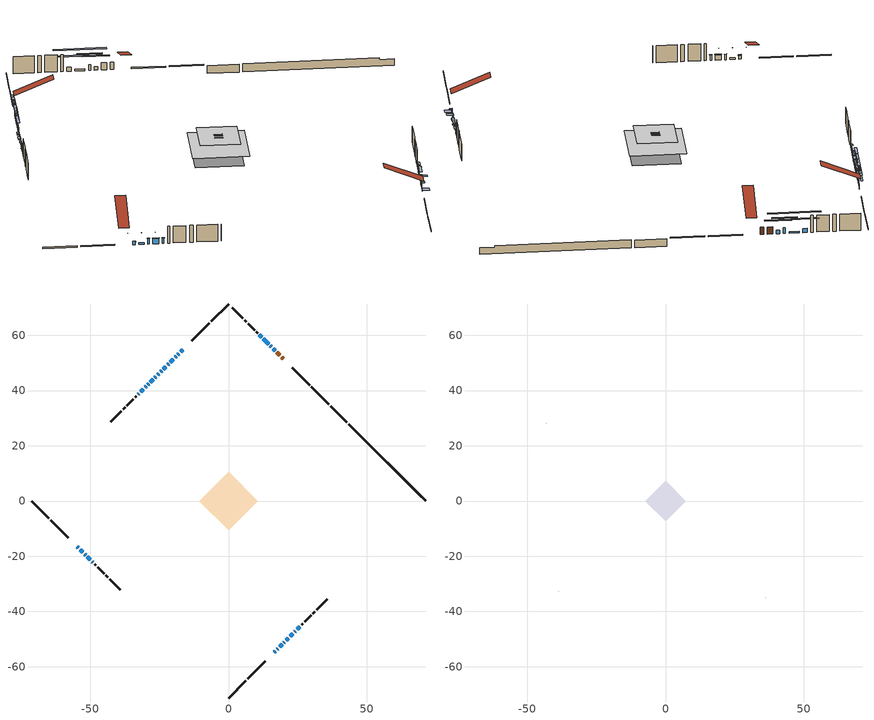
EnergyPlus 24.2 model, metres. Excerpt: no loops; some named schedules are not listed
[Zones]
conditioned space
 floor outside (Floor1 construction): -0.32,0 0,0.32 0.32,0 0,-0.32 z0.56
 floor outside (Floor2 construction): -0.57,0 0,0.57 0.57,0 0,-0.57 z0.56
 floor adiabatic (AdiabaticFloorConstruction): -10.51,0 0,10.51 10.51,0 0,-10.51 z3
 floor foundation (Slab1 construction): -6.95,2.15 -2.15,6.95 6.95,-2.15 2.15,-6.95 z-1.79
 floor foundation (Slab1 construction 1): -3.05,0 0,3.05 3.05,0 0,-3.05 z-1.79
 wall outside (RimJoist1 construction): 0,-71.37 6.28,-65.08 / -71.37,0 -65.08,-6.28 / 0,71.37 -6.28,65.08 / 36.33,35.04 30.04,41.33 z0.56:0.86
 wall outside (RimJoist2 construction): 6.94,-64.43 13.27,-58.1 / -64.43,-6.94 -58.1,-13.27 / -6.94,64.43 -13.27,58.1 / 29.38,41.98 23.06,48.31 z0.56:0.86
 wall outside (AdiabaticWallConstruction 1): 19.78,51.59 19.2,52.16 / 18.55,52.82 17.54,53.83 z0.56:2.59
 wall outside (AdiabaticWallConstruction): 16.55,-54.82 16.94,-54.43 z0.56:0.74; 17.6,-53.77 17.92,-53.45 / -21.69,49.68 -22.01,49.36 / -22.67,48.7 -23.6,47.77 / -24.26,47.11 -24.58,46.79 / 23.93,-47.43 24.26,-47.11 / 24.91,-46.45 25.89,-45.48 z0.56:2.34; -16.55,54.82 -17.37,54 / 16.88,54.49 16.2,55.17 / -54.82,-16.55 -54.35,-17.02 / -25.24,46.13 -25.71,45.66 z0.56:1.53; -18.03,53.34 -18.35,53.01 / -19.01,52.36 -19.33,52.03 / -19.99,51.38 -21.03,50.34 / -29.88,41.49 -30.2,41.17 / -30.86,40.51 -31.79,39.58 / -32.45,38.92 -32.77,38.6 / -52.11,-19.26 -51.78,-19.59 / -51.13,-20.24 -50.08,-21.29 / -49.43,-21.94 -49.1,-22.27 z0.56:2.03; 18.58,-52.79 19.41,-51.96 / 20.86,-50.51 21.69,-49.68 / -26.36,45.01 -26.65,44.72 / -27.31,44.06 -28.28,43.09 / -28.93,42.44 -29.22,42.15 / 22.34,-49.02 23.28,-48.09 / 12,59.37 11.17,60.2 z0.56:1.73; 20.06,-51.31 20.21,-51.16 / 15.54,55.83 15.18,56.19 z0.56:2.19; 14.52,56.85 12.65,58.71 / -53.7,-17.67 -52.76,-18.61 z0.56:1.02
 wall outside (Wall1 construction): 26.54,-44.83 26.96,-44.41 / -48.45,-22.92 -48.03,-23.34 / -33.43,37.94 -33.84,37.53 / 10.52,60.85 10.1,61.27 z0.56:5.44
 wall outside (Wall2 construction): 27.61,-43.75 29.94,-41.43 / -47.37,-23.99 -45.05,-26.32 / -34.5,36.87 -36.83,34.54 / 9.44,61.93 7.12,64.25 z0.56:5.44
 wall outside (Wall3 construction): 30.6,-40.77 31.24,-40.13 / -44.39,-26.98 -43.75,-27.62 / -37.48,33.89 -38.13,33.24 / 6.46,64.91 5.82,65.55 z0.56:5.44
 wall outside (Wall4 construction): 31.9,-39.47 35.74,-35.63 / -43.09,-28.28 -39.25,-32.12 / -38.78,32.59 -42.62,28.74 / 5.16,66.21 1.32,70.05 z0.56:5.44
 wall foundation (FoundationWall1 construction): 43.57,27.8,-1.79 43.57,27.8,0.56 68.59,2.78,0.56 68.59,2.78,0.1 71.37,0,0.1 71.37,0,-1.79
 wall foundation (FoundationWall2 construction): 42.91,28.46 36.98,34.39 z-1.79:0.4
 window (WindowConstruction 26): 16.55,-54.82 16.94,-54.43 z0.56:0.74
 window (WindowConstruction 6): 17.6,-53.77 17.92,-53.45 z0.56:2.34
 window (WindowConstruction 7): -16.55,54.82 -17.37,54 z0.56:1.53
 window (WindowConstruction 8): 16.88,54.49 16.2,55.17 z0.56:1.53
 window (WindowConstruction 9): -18.03,53.34 -18.35,53.02 z0.56:2.03
 window (WindowConstruction 10): -19.01,52.36 -19.33,52.04 z0.56:2.03
 window (WindowConstruction 11): -19.99,51.38 -21.03,50.34 z0.56:2.03
 window (WindowConstruction 12): -21.69,49.68 -22.01,49.36 z0.56:2.34
 window (WindowConstruction 13): -22.67,48.7 -23.6,47.77 z0.56:2.34
 window (WindowConstruction 14): -24.26,47.11 -24.58,46.79 z0.56:2.34
 window (WindowConstruction 15): 18.58,-52.79 19.4,-51.96 z0.56:1.73
 window (WindowConstruction 27): 20.06,-51.31 20.21,-51.16 z0.56:2.18
 window (WindowConstruction 16): 20.86,-50.51 21.69,-49.68 z0.56:1.73
 window (WindowConstruction 17): -54.82,-16.55 -54.35,-17.02 z0.56:1.53
 window (WindowConstruction 18): -25.24,46.13 -25.71,45.66 z0.56:1.53
 window (WindowConstruction 19): -26.36,45 -26.65,44.72 z0.56:1.73
 window (WindowConstruction 20): -27.31,44.06 -28.28,43.09 z0.56:1.73
 window (WindowConstruction 21): -28.93,42.43 -29.22,42.15 z0.56:1.73
 window (WindowConstruction 22): 22.35,-49.02 23.28,-48.09 z0.56:1.73
 window (WindowConstruction 23): -29.88,41.49 -30.2,41.17 z0.56:2.03
 window (WindowConstruction 24): -30.86,40.51 -31.79,39.58 z0.56:2.03
 window (WindowConstruction 25): -32.45,38.92 -32.77,38.6 z0.56:2.03
 window (WindowConstruction 28): 15.54,55.83 15.18,56.19 z0.56:2.18
 window (WindowConstruction 29): 14.52,56.85 12.66,58.71 z0.56:1.02
 window (WindowConstruction 30): -53.7,-17.67 -52.76,-18.61 z0.56:1.02
 window (WindowConstruction): 12,59.37 11.17,60.2 z0.56:1.73
 window (WindowConstruction 1): -52.11,-19.26 -51.78,-19.59 z0.56:2.03
 window (WindowConstruction 2): -51.13,-20.24 -50.08,-21.28 z0.56:2.03
 window (WindowConstruction 3): -49.43,-21.94 -49.1,-22.27 z0.56:2.03
 window (WindowConstruction 4): 23.93,-47.43 24.26,-47.11 z0.56:2.34
 window (WindowConstruction 5): 24.92,-46.45 25.89,-45.48 z0.56:2.34
 door (Door): 19.78,51.59 19.21,52.16 z0.56:2.59
 door (Door 1): 18.55,52.82 17.54,53.83 z0.56:2.59
 ceiling adiabatic (AdiabaticFloorConstruction): 0,-10.51 10.51,0 0,10.51 -10.51,0 z3
attic - vented
 floor to conditioned space (Floor3 construction Reversed): -1.59,0 0,1.59 1.59,0 0,-1.59 z5.44
 floor to conditioned space (Floor4 construction Reversed): -7.39,0 0,7.39 7.39,0 0,-7.39 z5.44
 wall outside (Wall5 construction): 36.39,-34.97 36.4,-34.97 / -38.59,-32.77 -38.59,-32.78 / -43.28,28.09 -43.29,28.08 z0.56:5.44
 roof outside (Roof1 construction): 15.89,-55.48,5.44 8.62,-48.21,9.72 6.66,-50.18,9.72 13.92,-57.45,5.44; -55.48,-15.89,5.44 -48.21,-8.62,9.72 -50.18,-6.66,9.72 -57.45,-13.92,5.44; -15.89,55.48,5.44 -8.62,48.21,9.72 -6.66,50.18,9.72 -13.92,57.45,5.44; 20.43,50.93,5.44 13.17,43.67,9.72 15.14,41.7,9.72 22.4,48.97,5.44
shading: 17.15,-54.22 16.34,-55.03 17.63,-56.33 18.45,-55.51 z1.04; 17.94,-53.43 17.58,-53.79 18.11,-54.33 18.48,-53.96 z2.37; -19.53,51.84 -14.39,56.98 -14.82,57.41 -19.96,52.27 z4.58; 14.04,57.33 19.04,52.33 19.47,52.76 14.47,57.76 z4.58; -20.51,50.86 -15.87,55.5 -16.3,55.93 -20.94,51.29 z5.08; -21.49,49.88 -16.85,54.52 -17.28,54.95 -21.92,50.31 z5.08; -23.19,48.18 -17.83,53.54 -18.26,53.97 -23.62,48.61 z5.08; -24.17,47.2 -19.53,51.84 -19.96,52.27 -24.6,47.63 z5.39; -25.76,45.61 -20.51,50.86 -20.54,50.89 -25.79,45.64 z5.39; -26.74,44.63 -22.1,49.27 -22.53,49.7 -27.17,45.06 z5.39; 19.43,-51.94 18.55,-52.82 18.98,-53.25 19.86,-52.37 z1.77; 20.42,-50.95 19.85,-51.52 21.14,-52.81 21.71,-52.25 z2.48; 21.72,-49.65 20.83,-50.53 21.27,-50.97 22.15,-50.08 z1.77; -54.33,-17.04 -54.85,-16.52 -55.28,-16.95 -54.76,-17.47 z1.57; -25.74,45.63 -25.21,46.16 -25.64,46.59 -26.17,46.06 z1.57; -26.68,44.69 -26.34,45.03 -26.77,45.46 -27.11,45.12 z1.77; -28.31,43.06 -27.28,44.09 -27.71,44.52 -28.74,43.49 z1.77; -29.36,42.01 -28.79,42.58 -29.08,42.87 -29.65,42.3 z1.93; 23.92,-47.45 21.7,-49.67 22.13,-50.1 24.35,-47.88 z2.64; -30.23,41.14 -29.85,41.52 -30.17,41.85 -30.55,41.47 z2.07; -31.82,39.55 -30.83,40.54 -30.85,40.56 -31.84,39.57 z2.07; -32.8,38.57 -32.42,38.95 -32.75,39.27 -33.12,38.9 z2.07; 13.02,58.35 17.7,53.67 18.13,54.1 13.45,58.78 z5.24; 8.67,62.7 18.51,52.86 18.94,53.29 9.1,63.13 z6.66; -50.71,-20.66 -55.75,-15.62 -55.77,-15.64 -50.73,-20.68 z3.92; 9.02,62.35 14.16,57.21 14.59,57.64 9.45,62.78 z4.78; -51.68,-19.69 -52.21,-19.16 -52.24,-19.19 -51.7,-19.72 z2.18; -49.98,-21.39 -51.23,-20.14 -51.26,-20.17 -50.01,-21.42 z2.18; -49,-22.37 -49.53,-21.84 -49.56,-21.86 -49.03,-22.4 z2.18; 24.28,-47.09 23.91,-47.46 24.45,-47.99 24.82,-47.63 z2.37; 25.91,-45.46 24.89,-46.48 25.32,-46.91 26.34,-45.89 z2.37
[Building]
Building 1: Terrain=Suburbs
[Site:Location]
Edmonton Intl AP_AB: Latitude {deg}=53.31; Longitude {deg}=-113.58; Time Zone {hr}=-7; Elevation {m}=723; Keep Site Location Information=Yes
[Site:GroundTemperature:Shallow]
-1.56185, -3.61833, -3.78302, -2.80711, 1.11059, 5.01004, 8.39065, 10.5322, 10.7141, 8.97234, 5.67794, 1.89811
[Site:WaterMainsTemperature]
Calculation Method=Schedule; Temperature Schedule=mains temperature schedule
[Material] Roughness=Rough; Thermal Absorptance=0.9
Name | Thickness {m} | Conductivity {W/m-K} | Density {kg/m3} | Specific Heat {J/kg-K} | Solar Absorptance | Visible Absorptance
asphalt or fiberglass shingles | 0.00635 | 0.162714 | 1121.4 | 1465.45 | 0.4 | 0.4
ceiling loosefill ins | 0.0846667 | 0.0480833 | 16.02 | 1046.75 | 0.7 | 0.7
ceiling loosefill ins 1 | 0.338667 | 0.0480833 | 16.02 | 1046.75 | 0.7 | 0.7
ceiling stud and cavity | 0.1397 | 0.0873758 | 65.682 | 1177.47 | 0.7 | 0.7
ceiling stud and cavity 1 | 0.1397 | 0.213846 | 65.682 | 1177.47 | 0.7 | 0.7
concrete 4.0 in. | 0.1016 | 1.803125 | 2242.8 | 837.4 | 0.7 | 0.7
concrete 8.0 in. | 0.2032 | 1.803125 | 2242.8 | 837.4 | 0.7 | 0.7
door material | 0.04445 | 0.053851 | 512.64 | 1214.23 | 0.7 | 0.7
exterior vertical ins | 0.0480821 | 0.029427 | 32.04 | 1214.23 | 0.7 | 0.7
exterior vertical ins 1 | 0.046611 | 0.029427 | 32.04 | 1214.23 | 0.7 | 0.7
floor covering | 0.0127 | 0.0433444 | 54.468 | 1339.84 | 0.6 | 0.6
floor rigid ins; rim joist rigid ins; wall rigid ins | 0.051816 | 0.029427 | 32.04 | 1214.23 | 0.7 | 0.7
floor rigid ins 1; wall rigid ins 1 | 0.512978 | 0.029427 | 32.04 | 1214.23 | 0.7 | 0.7
floor stud and cavity | 0.1397 | 0.0762716 | 92.3553 | 1139.71 | 0.7 | 0.7
floor stud and cavity 1 | 0.1397 | 0.0773876 | 92.3553 | 1139.71 | 0.7 | 0.7
floor stud and cavity 2 | 0.1397 | 1.75129 | 37.0049 | 1207.88 | 0.7 | 0.7
furniture material conditioned space 1 | 0.1524 | 0.115458 | 640.8 | 1214.23 | 0.6 | 0.6
gypsum board | 0.0127 | 0.160291 | 801 | 837.4 | 0.6 | 0.6
gypsum board 1 | 0.0127 | 0.160291 | 801 | 837.4 | 0.7 | 0.7
osb sheathing 0.5 in. | 0.0127 | 0.115458 | 512.64 | 1214.23 | 0.7 | 0.7
osb sheathing 0.75 in. | 0.01905 | 0.115458 | 512.64 | 1214.23 | 0.7 | 0.7
osb sheathing 2.0 in. | 0.0508 | 0.115458 | 512.64 | 1214.23 | 0.7 | 0.7
rim joist stud and cavity | 0.0508 | 0.0440068 | 125.044 | 1163.47 | 0.6 | 0.6
rim joist stud and cavity 1 | 0.0508 | 0.0442091 | 125.044 | 1163.47 | 0.6 | 0.6
wall stud and cavity | 0.1397 | 0.408978 | 139.0536 | 1170.24 | 0.7 | 0.7
wall stud and cavity 1 | 0.1397 | 0.352627 | 139.0536 | 1170.24 | 0.7 | 0.7
wall stud and cavity 2 | 0.1397 | 0.398701 | 139.0536 | 1170.24 | 0.7 | 0.7
wall stud and cavity 3 | 0.1397 | 0.262716 | 139.0536 | 1170.24 | 0.7 | 0.7
wall stud and cavity 4 | 0.0889 | 6.9971 | 50.32683 | 1063.81 | 0.6 | 0.6
wall stud and cavity 5 | 0.0889 | 0.380278 | 52.3479 | 1209.89 | 0.7 | 0.7
wall stud and cavity 6 | 0.0889 | 0.391764 | 83.0341 | 1211.67 | 0.7 | 0.7
wood siding | 0.0254 | 0.102417 | 544.68 | 1172.36 | 0.4 | 0.4
wood siding 1 | 0.00254 | 0.102417 | 544.68 | 1172.36 | 0.4 | 0.4
wood siding 2; wood siding 3; wood siding 4 | 0.0254 | 0.102417 | 544.68 | 1172.36 | 0.7 | 0.7
[WindowMaterial:SimpleGlazingSystem]
Name | U-Factor {W/m2-K} | Solar Heat Gain Coefficient
WindowMaterial | 2.77825 | 0.66
WindowMaterial 1 | 2.75724 | 0.6
WindowMaterial 10 | 2.78449 | 0.59
WindowMaterial 11 | 2.762347 | 0.62
WindowMaterial 12 | 2.77143 | 0.52
WindowMaterial 13 | 2.58122 | 0.26
WindowMaterial 14 | 2.78052 | 0.67
WindowMaterial 15 | 2.78392 | 0.68
WindowMaterial 16 | 2.64708 | 0.37
WindowMaterial 17 | 2.70386 | 0.44
WindowMaterial 18 | 2.762347 | 0.61
WindowMaterial 19 | 5.45202 | 0.55
WindowMaterial 2 | 2.78563 | 0.68
WindowMaterial 3 | 2.76689 | 0.49
WindowMaterial 4 | 2.759508 | 0.6
WindowMaterial 5 | 2.78619 | 0.69
WindowMaterial 6 | 2.76916 | 0.49
WindowMaterial 7 | 2.77541 | 0.65
WindowMaterial 8 | 2.779381 | 0.56
WindowMaterial 9 | 2.78619 | 0.68
[Construction]
AdiabaticFloorConstruction: floor stud and cavity 2, floor rigid ins 1, osb sheathing 0.75 in., floor covering
AdiabaticWallConstruction: wood siding 3, wall rigid ins 1, wall stud and cavity 5, gypsum board
AdiabaticWallConstruction 1: wood siding 4, wall rigid ins 1, wall stud and cavity 5, gypsum board
Door; Door 1: door material
Floor1 construction: floor stud and cavity, floor rigid ins, osb sheathing 0.75 in., floor covering
Floor2 construction: floor stud and cavity 1, floor rigid ins, osb sheathing 0.75 in., floor covering
Floor3 construction Reversed: gypsum board, ceiling stud and cavity, ceiling loosefill ins
Floor4 construction Reversed: gypsum board, ceiling stud and cavity 1, ceiling loosefill ins 1
FoundationWall1 construction; FoundationWall2 construction: concrete 8.0 in., gypsum board 1
furniture construction conditioned space 1: furniture material conditioned space 1
PartitionWallConstruction: gypsum board, wall stud and cavity 6, gypsum board
RimJoist1 construction: wood siding 2, rim joist rigid ins, osb sheathing 2.0 in., rim joist stud and cavity
RimJoist2 construction: wood siding 2, rim joist rigid ins, osb sheathing 2.0 in., rim joist stud and cavity 1
Roof1 construction: asphalt or fiberglass shingles
Slab1 construction; Slab1 construction 1: concrete 4.0 in.
Wall1 construction: wood siding, wall rigid ins, osb sheathing 0.5 in., wall stud and cavity, gypsum board
Wall2 construction: wood siding, wall rigid ins, osb sheathing 0.5 in., wall stud and cavity 1, gypsum board
Wall3 construction: wood siding, wall rigid ins, osb sheathing 0.5 in., wall stud and cavity 2, gypsum board
Wall4 construction: wood siding, wall rigid ins, osb sheathing 0.5 in., wall stud and cavity 3, gypsum board
Wall5 construction: wood siding 1, wall stud and cavity 4
WindowConstruction; WindowConstruction 15: WindowMaterial
WindowConstruction 1; WindowConstruction 10; WindowConstruction 23: WindowMaterial 1
WindowConstruction 11; WindowConstruction 2: WindowMaterial 2
WindowConstruction 12; WindowConstruction 4: WindowMaterial 4
WindowConstruction 13: WindowMaterial 9
WindowConstruction 14; WindowConstruction 6: WindowMaterial 6
WindowConstruction 16: WindowMaterial 10
WindowConstruction 17: WindowMaterial 11
WindowConstruction 18: WindowMaterial 12
WindowConstruction 19; WindowConstruction 21: WindowMaterial 13
WindowConstruction 20; WindowConstruction 22: WindowMaterial 14
WindowConstruction 24: WindowMaterial 15
WindowConstruction 25; WindowConstruction 3; WindowConstruction 9: WindowMaterial 3
WindowConstruction 26: WindowMaterial 16
WindowConstruction 27: WindowMaterial 17
WindowConstruction 28: WindowMaterial 18
WindowConstruction 29; WindowConstruction 30: WindowMaterial 19
WindowConstruction 5: WindowMaterial 5
WindowConstruction 7: WindowMaterial 7
WindowConstruction 8: WindowMaterial 8
[Zone] Multiplier=1; Part of Total Floor Area=Yes
Name | Volume {m3}
attic - vented | 78.4461
conditioned space | 843.1
[Space]
Name | Zone | Volume {m3}
attic - vented 1 | attic - vented | 78.4461
conditioned space 1 | conditioned space | 843.1
[ZoneInfiltration:EffectiveLeakageArea]
infil attic - vented 1: Zone or Space=attic - vented 1; Schedule=Always On Discrete; Effective Air Leakage Area {cm2}=3979.48; Stack Coefficient=0.000636882; Wind Coefficient=1.7051e-05
[ZoneMixing]
whole house fan mix: Zone or Space=attic - vented; Schedule=Always On Continuous; Design Flow Rate Calculation Method=Flow/Zone; Design Flow Rate {m3/s}=0; Source Zone or Space=conditioned space
[SurfaceProperty:ExposedFoundationPerimeter] Exposed Perimeter Calculation Method=TotalExposedPerimeter
Name | Total Exposed Perimeter {m}
Slab1 | 39.319
Slab1 1 | 8.382
[InternalMass] Zone or ZoneList=conditioned space; Space or SpaceList=conditioned space 1
Name | Construction | Surface Area {m2}
furniture mass conditioned space 1 | furniture construction conditioned space 1 | 131.084
partition wall mass | PartitionWallConstruction | 327.71
[Lights]
interior lighting: Zone or ZoneList or Space or SpaceList=conditioned space 1; Schedule=interior lighting schedule; Design Level Calculation Method=LightingLevel; Lighting Level {W}=343.2; Return Air Fraction=0; Fraction Radiant=0.6; Fraction Visible=0.2; Fraction Replaceable=1
[People]
occupants: Zone or ZoneList or Space or SpaceList=conditioned space 1; Number of People Schedule=occupants schedule; Number of People Calculation Method=People; Number of People=3; Fraction Radiant=0.314171; Sensible Heat Fraction=0.56303; Activity Level Schedule=occupants activity schedule; Carbon Dioxide Generation Rate {m3/s-W}=0; Enable ASHRAE 55 Comfort Warnings=No; Mean Radiant Temperature Calculation Type=EnclosureAveraged
[ElectricEquipment] Zone or ZoneList or Space or SpaceList=conditioned space 1; Design Level Calculation Method=EquipmentLevel
Name | Schedule | Design Level {W} | Fraction Latent | Fraction Radiant | Fraction Lost
clothes dryer | clothes dryer schedule | 140.772 | 0.015 | 0.081 | 0.85
clothes washer | clothes washer schedule | 32.1985 | 0.03 | 0.162 | 0.7
cooking range | cooking range schedule | 215.147 | 0.08 | 0.432 | 0.2
dishwasher | dishwasher schedule | 66.8632 | 0.3 | 0.18 | 0.4
fridge | fridge schedule | 72.9452 | 0 | 0.6 | 0
mech vent bath fan 0 | mech vent bath fan 0 schedule | 50.2 | 0 | 0 | 1
mech vent bath fan 1 | mech vent bath fan 1 schedule | 50.2 | 0 | 0 | 1
mech vent bath fan 2 | mech vent bath fan 2 schedule | 50.2 | 0 | 0 | 1
mech vent bath fan 3 | mech vent bath fan 3 schedule | 50.2 | 0 | 0 | 1
mech vent house fan | mech vent house fan schedule | 0 | 0 | 0 | 1
mech vent house fan cfis | mech vent house fan cfis schedule | 0 | 0 | 0 | 0
mech vent range fan 0 | mech vent range fan 0 schedule | 57 | 0 | 0 | 1
misc plug loads | misc plug loads schedule | 494.7 | 0.045 | 0.513 | 0.1
whole house fan | Always On Discrete | 0 | 0 | 0 | 1
[OtherEquipment] Zone or ZoneList or Space or SpaceList=conditioned space 1; Design Level Calculation Method=EquipmentLevel
Name | Fuel Type | Schedule | Design Level {W} | Fraction Latent | Fraction Radiant | Fraction Lost
clothes dryer 1 | Electricity | clothes dryer schedule | 0 | 0.015 | 0.081 | 0.85
cooking range 1 | Electricity | cooking range schedule | 0 | 0.08 | 0.432 | 0.2
general water use latent | None | general water use schedule | 62.594 | 1 | 0 | 0
general water use sensible | None | general water use schedule | -61.6891 | 0 | 0.6 | 0
mech vent house fan latent load | None | Always On Discrete | 0 | 1 | 0 | 0
mech vent house fan sensible load | None | Always On Discrete | 0 | 0 | 0 | 0
water heater energy adjustment1 | NaturalGas | Always On Discrete | 0.01 | 0 | 0 | 1
[ZoneInfiltration:DesignFlowRate] Zone or ZoneList or Space or SpaceList=conditioned space 1; Schedule=Always On Discrete; Design Flow Rate Calculation Method=Flow/Zone; Design Flow Rate {m3/s}=0
infil flow; natural vent flow; whole house fan flow
[Foundation:Kiva] Initial Indoor Air Temperature {C}=18; Wall Depth Below Slab {m}=0.2032; Custom Block X Position 1 {m}=0.2159; Custom Block Z Position 1 {m}=0
Name | Wall Height Above Grade {m} | Custom Block Material Name 1 | Custom Block Depth 1 {m}
Foundation Kiva 1 | 0.560009 | exterior vertical ins | 2.350008
Foundation Kiva 2 | 0.399989 | exterior vertical ins 1 | 2.189988
[Foundation:Kiva:Settings]
Soil Conductivity {W/m-K}=0.849921; Soil Density {kg/m3}=1842.3; Soil Specific Heat {J/kg-K}=418.7; Ground Solar Absorptivity=0.9; Ground Thermal Absorptivity=0.9; Ground Surface Roughness {m}=0.03; Far-Field Width {m}=40; Deep-Ground Boundary Condition=ZeroFlux; Deep-Ground Depth {m}=40; Minimum Cell Dimension {m}=0.2; Maximum Cell Growth Coefficient=3; Simulation Timestep=Timestep
[Exterior:Lights]
exterior lighting: Schedule=exterior lighting schedule; Design Level {W}=75.6
[Schedule:Constant]
Name | Hourly Value
Always On Continuous; mech vent house fan schedule; mech vent house fan cfis schedule; Always On Discrete | 1
occupants activity schedule | 117.228
fridge schedule | 0
[Schedule:Week:Daily]
interior lighting schedule Week Rule - Jan1-Jan27: interior lighting schedule day, interior lighting schedule day, interior lighting schedule day, interior lighting schedule day, interior lighting schedule day, interior lighting schedule day, interior lighting schedule day, interior lighting schedule default day, interior lighting schedule default day, interior lighting schedule default day, interior lighting schedule default day, interior lighting schedule default day
interior lighting schedule Week Rule - Jan28-Feb3: interior lighting schedule day, interior lighting schedule day, interior lighting schedule day, interior lighting schedule day, interior lighting schedule day 1, interior lighting schedule day 1, interior lighting schedule day 1, interior lighting schedule default day, interior lighting schedule default day, interior lighting schedule default day, interior lighting schedule default day, interior lighting schedule default day
interior lighting schedule Week Rule - Feb4-Feb24: interior lighting schedule day 1, interior lighting schedule day 1, interior lighting schedule day 1, interior lighting schedule day 1, interior lighting schedule day 1, interior lighting schedule day 1, interior lighting schedule day 1, interior lighting schedule default day, interior lighting schedule default day, interior lighting schedule default day, interior lighting schedule default day, interior lighting schedule default day
interior lighting schedule Week Rule - Feb25-Mar3: interior lighting schedule day 1, interior lighting schedule day 1, interior lighting schedule day 1, interior lighting schedule day 1, interior lighting schedule day 2, interior lighting schedule day 2, interior lighting schedule day 2, interior lighting schedule default day, interior lighting schedule default day, interior lighting schedule default day, interior lighting schedule default day, interior lighting schedule default day
interior lighting schedule Week Rule - Mar4-Mar31: interior lighting schedule day 2, interior lighting schedule day 2, interior lighting schedule day 2, interior lighting schedule day 2, interior lighting schedule day 2, interior lighting schedule day 2, interior lighting schedule day 2, interior lighting schedule default day, interior lighting schedule default day, interior lighting schedule default day, interior lighting schedule default day, interior lighting schedule default day
interior lighting schedule Week Rule - Apr1-Apr28: interior lighting schedule day 3, interior lighting schedule day 3, interior lighting schedule day 3, interior lighting schedule day 3, interior lighting schedule day 3, interior lighting schedule day 3, interior lighting schedule day 3, interior lighting schedule default day, interior lighting schedule default day, interior lighting schedule default day, interior lighting schedule default day, interior lighting schedule default day
interior lighting schedule Week Rule - Apr29-May5: interior lighting schedule day 3, interior lighting schedule day 3, interior lighting schedule day 4, interior lighting schedule day 4, interior lighting schedule day 4, interior lighting schedule day 4, interior lighting schedule day 4, interior lighting schedule default day, interior lighting schedule default day, interior lighting schedule default day, interior lighting schedule default day, interior lighting schedule default day
interior lighting schedule Week Rule - May6-May26: interior lighting schedule day 4, interior lighting schedule day 4, interior lighting schedule day 4, interior lighting schedule day 4, interior lighting schedule day 4, interior lighting schedule day 4, interior lighting schedule day 4, interior lighting schedule default day, interior lighting schedule default day, interior lighting schedule default day, interior lighting schedule default day, interior lighting schedule default day
interior lighting schedule Week Rule - May27-Jun2: interior lighting schedule day 4, interior lighting schedule day 4, interior lighting schedule day 4, interior lighting schedule day 4, interior lighting schedule day 4, interior lighting schedule day 5, interior lighting schedule day 5, interior lighting schedule default day, interior lighting schedule default day, interior lighting schedule default day, interior lighting schedule default day, interior lighting schedule default day
interior lighting schedule Week Rule - Jun3-Jun30: interior lighting schedule day 5, interior lighting schedule day 5, interior lighting schedule day 5, interior lighting schedule day 5, interior lighting schedule day 5, interior lighting schedule day 5, interior lighting schedule day 5, interior lighting schedule default day, interior lighting schedule default day, interior lighting schedule default day, interior lighting schedule default day, interior lighting schedule default day
interior lighting schedule Week Rule - Jul1-Jul28: interior lighting schedule day 6, interior lighting schedule day 6, interior lighting schedule day 6, interior lighting schedule day 6, interior lighting schedule day 6, interior lighting schedule day 6, interior lighting schedule day 6, interior lighting schedule default day, interior lighting schedule default day, interior lighting schedule default day, interior lighting schedule default day, interior lighting schedule default day
interior lighting schedule Week Rule - Jul29-Aug4: interior lighting schedule day 6, interior lighting schedule day 6, interior lighting schedule day 6, interior lighting schedule day 7, interior lighting schedule day 7, interior lighting schedule day 7, interior lighting schedule day 7, interior lighting schedule default day, interior lighting schedule default day, interior lighting schedule default day, interior lighting schedule default day, interior lighting schedule default day
interior lighting schedule Week Rule - Aug5-Aug25: interior lighting schedule day 7, interior lighting schedule day 7, interior lighting schedule day 7, interior lighting schedule day 7, interior lighting schedule day 7, interior lighting schedule day 7, interior lighting schedule day 7, interior lighting schedule default day, interior lighting schedule default day, interior lighting schedule default day, interior lighting schedule default day, interior lighting schedule default day
interior lighting schedule Week Rule - Aug26-Sep1: interior lighting schedule day 7, interior lighting schedule day 7, interior lighting schedule day 7, interior lighting schedule day 7, interior lighting schedule day 7, interior lighting schedule day 7, interior lighting schedule day 8, interior lighting schedule default day, interior lighting schedule default day, interior lighting schedule default day, interior lighting schedule default day, interior lighting schedule default day
interior lighting schedule Week Rule - Sep2-Sep29: interior lighting schedule day 8, interior lighting schedule day 8, interior lighting schedule day 8, interior lighting schedule day 8, interior lighting schedule day 8, interior lighting schedule day 8, interior lighting schedule day 8, interior lighting schedule default day, interior lighting schedule default day, interior lighting schedule default day, interior lighting schedule default day, interior lighting schedule default day
interior lighting schedule Week Rule - Sep30-Oct6: interior lighting schedule day 8, interior lighting schedule day 9, interior lighting schedule day 9, interior lighting schedule day 9, interior lighting schedule day 9, interior lighting schedule day 9, interior lighting schedule day 9, interior lighting schedule default day, interior lighting schedule default day, interior lighting schedule default day, interior lighting schedule default day, interior lighting schedule default day
interior lighting schedule Week Rule - Oct7-Oct27: interior lighting schedule day 9, interior lighting schedule day 9, interior lighting schedule day 9, interior lighting schedule day 9, interior lighting schedule day 9, interior lighting schedule day 9, interior lighting schedule day 9, interior lighting schedule default day, interior lighting schedule default day, interior lighting schedule default day, interior lighting schedule default day, interior lighting schedule default day
interior lighting schedule Week Rule - Oct28-Nov3: interior lighting schedule day 9, interior lighting schedule day 9, interior lighting schedule day 9, interior lighting schedule day 9, interior lighting schedule day 10, interior lighting schedule day 10, interior lighting schedule day 10, interior lighting schedule default day, interior lighting schedule default day, interior lighting schedule default day, interior lighting schedule default day, interior lighting schedule default day
interior lighting schedule Week Rule - Nov4-Nov24: interior lighting schedule day 10, interior lighting schedule day 10, interior lighting schedule day 10, interior lighting schedule day 10, interior lighting schedule day 10, interior lighting schedule day 10, interior lighting schedule day 10, interior lighting schedule default day, interior lighting schedule default day, interior lighting schedule default day, interior lighting schedule default day, interior lighting schedule default day
interior lighting schedule Week Rule - Nov25-Dec1: interior lighting schedule day 10, interior lighting schedule day 10, interior lighting schedule day 10, interior lighting schedule day 10, interior lighting schedule day 10, interior lighting schedule day 10, interior lighting schedule day 11, interior lighting schedule default day, interior lighting schedule default day, interior lighting schedule default day, interior lighting schedule default day, interior lighting schedule default day
interior lighting schedule Week Rule - Dec2-Dec31: interior lighting schedule day 11, interior lighting schedule day 11, interior lighting schedule day 11, interior lighting schedule day 11, interior lighting schedule day 11, interior lighting schedule day 11, interior lighting schedule day 11, interior lighting schedule default day, interior lighting schedule default day, interior lighting schedule default day, interior lighting schedule default day, interior lighting schedule default day
occupants schedule Week Rule - Jan1-Dec31: occupants schedule day, occupants schedule day, occupants schedule day, occupants schedule day, occupants schedule day, occupants schedule day, occupants schedule day, occupants schedule default day, occupants schedule default day, occupants schedule default day, occupants schedule default day, occupants schedule default day
clothes dryer schedule Week Rule - Jan1-Dec31: clothes dryer schedule day, clothes dryer schedule day, clothes dryer schedule day, clothes dryer schedule day, clothes dryer schedule day, clothes dryer schedule day, clothes dryer schedule day, clothes dryer schedule default day, clothes dryer schedule default day, clothes dryer schedule default day, clothes dryer schedule default day, clothes dryer schedule default day
clothes washer schedule Week Rule - Jan1-Dec31: clothes washer schedule day, clothes washer schedule day, clothes washer schedule day, clothes washer schedule day, clothes washer schedule day, clothes washer schedule day, clothes washer schedule day, clothes washer schedule default day, clothes washer schedule default day, clothes washer schedule default day, clothes washer schedule default day, clothes washer schedule default day
[Schedule:Year]
interior lighting schedule: interior lighting schedule Week Rule - Jan1-Jan27, 1, 1, 1, 27, interior lighting schedule Week Rule - Jan28-Feb3, 1, 28, 2, 3, interior lighting schedule Week Rule - Feb4-Feb24, 2, 4, 2, 24, interior lighting schedule Week Rule - Feb25-Mar3, 2, 25, 3, 3, interior lighting schedule Week Rule - Mar4-Mar31, 3, 4, 3, 31, interior lighting schedule Week Rule - Apr1-Apr28, 4, 1, 4, 28, interior lighting schedule Week Rule - Apr29-May5, 4, 29, 5, 5, interior lighting schedule Week Rule - May6-May26, 5, 6, 5, 26, interior lighting schedule Week Rule - May27-Jun2, 5, 27, 6, 2, interior lighting schedule Week Rule - Jun3-Jun30, 6, 3, 6, 30, interior lighting schedule Week Rule - Jul1-Jul28, 7, 1, 7, 28, interior lighting schedule Week Rule - Jul29-Aug4, 7, 29, 8, 4, interior lighting schedule Week Rule - Aug5-Aug25, 8, 5, 8, 25, interior lighting schedule Week Rule - Aug26-Sep1, 8, 26, 9, 1, interior lighting schedule Week Rule - Sep2-Sep29, 9, 2, 9, 29, interior lighting schedule Week Rule - Sep30-Oct6, 9, 30, 10, 6, interior lighting schedule Week Rule - Oct7-Oct27, 10, 7, 10, 27, interior lighting schedule Week Rule - Oct28-Nov3, 10, 28, 11, 3, interior lighting schedule Week Rule - Nov4-Nov24, 11, 4, 11, 24, interior lighting schedule Week Rule - Nov25-Dec1, 11, 25, 12, 1, interior lighting schedule Week Rule - Dec2-Dec31, 12, 2, 12, 31
occupants schedule: occupants schedule Week Rule - Jan1-Dec31, 1, 1, 12, 31
clothes dryer schedule: clothes dryer schedule Week Rule - Jan1-Dec31, 1, 1, 12, 31
clothes washer schedule: clothes washer schedule Week Rule - Jan1-Dec31, 1, 1, 12, 31
cooking range schedule: cooking range schedule Week Rule - Jan1-Dec31, 1, 1, 12, 31
dishwasher schedule: dishwasher schedule Week Rule - Jan1-Dec31, 1, 1, 12, 31
mech vent bath fan 0 schedule: mech vent bath fan 0 schedule Week Rule - Jan1-Dec31, 1, 1, 12, 31
mech vent bath fan 1 schedule: mech vent bath fan 1 schedule Week Rule - Jan1-Dec31, 1, 1, 12, 31
mech vent bath fan 2 schedule: mech vent bath fan 2 schedule Week Rule - Jan1-Dec31, 1, 1, 12, 31
mech vent bath fan 3 schedule: mech vent bath fan 3 schedule Week Rule - Jan1-Dec31, 1, 1, 12, 31
mech vent range fan 0 schedule: mech vent range fan 0 schedule Week Rule - Jan1-Dec31, 1, 1, 12, 31
misc plug loads schedule: misc plug loads schedule Week Rule - Jan1-Dec31, 1, 1, 12, 31
general water use schedule: general water use schedule Week Rule - Jan1-Dec31, 1, 1, 12, 31
exterior lighting schedule: exterior lighting schedule Week Rule - Jan1-Jan27, 1, 1, 1, 27, exterior lighting schedule Week Rule - Jan28-Feb3, 1, 28, 2, 3, exterior lighting schedule Week Rule - Feb4-Feb24, 2, 4, 2, 24, exterior lighting schedule Week Rule - Feb25-Mar3, 2, 25, 3, 3, exterior lighting schedule Week Rule - Mar4-Mar31, 3, 4, 3, 31, exterior lighting schedule Week Rule - Apr1-Apr28, 4, 1, 4, 28, exterior lighting schedule Week Rule - Apr29-May5, 4, 29, 5, 5, exterior lighting schedule Week Rule - May6-May26, 5, 6, 5, 26, exterior lighting schedule Week Rule - May27-Jun2, 5, 27, 6, 2, exterior lighting schedule Week Rule - Jun3-Jun30, 6, 3, 6, 30, exterior lighting schedule Week Rule - Jul1-Jul28, 7, 1, 7, 28, exterior lighting schedule Week Rule - Jul29-Aug4, 7, 29, 8, 4, exterior lighting schedule Week Rule - Aug5-Aug25, 8, 5, 8, 25, exterior lighting schedule Week Rule - Aug26-Sep1, 8, 26, 9, 1, exterior lighting schedule Week Rule - Sep2-Sep29, 9, 2, 9, 29, exterior lighting schedule Week Rule - Sep30-Oct6, 9, 30, 10, 6, exterior lighting schedule Week Rule - Oct7-Oct27, 10, 7, 10, 27, exterior lighting schedule Week Rule - Oct28-Nov3, 10, 28, 11, 3, exterior lighting schedule Week Rule - Nov4-Nov24, 11, 4, 11, 24, exterior lighting schedule Week Rule - Nov25-Dec1, 11, 25, 12, 1, exterior lighting schedule Week Rule - Dec2-Dec31, 12, 2, 12, 31
[Schedule:Compact]
mains temperature schedule: Through: 01/01, For: AllDays, Until: 24:00, 3.97167, Through: 01/02, For: AllDays, Until: 24:00, 3.90778, Through: 01/03, For: AllDays, Until: 24:00, 3.84556, Through: 01/04, For: AllDays, Until: 24:00, 3.78389, Through: 01/05, For: AllDays, Until: 24:00, 3.72278, Through: 01/06, For: AllDays, Until: 24:00, 3.66278, Through: 01/07, For: AllDays, Until: 24:00, 3.60389, Through: 01/08, For: AllDays, Until: 24:00, 3.54556, Through: 01/09, For: AllDays, Until: 24:00, 3.48833, Through: 01/10, For: AllDays, Until: 24:00, 3.43167, Through: 01/11, For: AllDays, Until: 24:00, 3.37611, Through: 01/12, For: AllDays, Until: 24:00, 3.32167, Through: 01/13, For: AllDays, Until: 24:00, 3.26833, Through: 01/14, For: AllDays, Until: 24:00, 3.21556, Through: 01/15, For: AllDays, Until: 24:00, 3.16444, Through: 01/16, For: AllDays, Until: 24:00, 3.11389, Through: 01/17, For: AllDays, Until: 24:00, 3.06444, Through: 01/18, For: AllDays, Until: 24:00, 3.01611, Through: 01/19, For: AllDays, Until: 24:00, 2.96889, Through: 01/20, For: AllDays, Until: 24:00, 2.92278, Through: 01/21, For: AllDays, Until: 24:00, 2.87722, Through: 01/22, For: AllDays, Until: 24:00, 2.83333, Through: 01/23, For: AllDays, Until: 24:00, 2.79056, Through: 01/24, For: AllDays, Until: 24:00, 2.74889, Through: 01/25, For: AllDays, Until: 24:00, 2.70833, Through: 01/26, For: AllDays, Until: 24:00, 2.66889, Through: 01/27, For: AllDays, Until: 24:00, 2.63056, Through: 01/28, For: AllDays, Until: 24:00, 2.59333, Through: 01/29, For: AllDays, Until: 24:00, 2.55778, Through: 01/30, For: AllDays, Until: 24:00, 2.52278, Through: 01/31, For: AllDays, Until: 24:00, 2.48944, Through: 02/01, For: AllDays, Until: 24:00, 2.45722, Through: 02/02, For: AllDays, Until: 24:00, 2.42611, Through: 02/03, For: AllDays, Until: 24:00, 2.39667, Through: 02/04, For: AllDays, Until: 24:00, 2.36833, Through: 02/05, For: AllDays, Until: 24:00, 2.34111, Through: 02/06, For: AllDays, Until: 24:00, 2.315, Through: 02/07, For: AllDays, Until: 24:00, 2.29056, Through: 02/08, For: AllDays, Until: 24:00, 2.26722, Through: 02/09, For: AllDays, Until: 24:00, 2.245, Through: 02/10, For: AllDays, Until: 24:00, 2.22444, Through: 02/11, For: AllDays, Until: 24:00, 2.20444, Through: 02/12, For: AllDays, Until: 24:00, 2.18667, Through: 02/13, For: AllDays, Until: 24:00, 2.17, Through: 02/14, For: AllDays, Until: 24:00, 2.15444, Through: 02/15, For: AllDays, Until: 24:00, 2.14, Through: 02/16, For: AllDays, Until: 24:00, 2.12722, Through: 02/17, For: AllDays, Until: 24:00, 2.11556, Through: 02/18, For: AllDays, Until: 24:00, 2.10556, Through: 02/19, For: AllDays, Until: 24:00, 2.09667, Through: 02/20, For: AllDays, Until: 24:00, 2.08889, Through: 02/21, For: AllDays, Until: 24:00, 2.08278, Through: 02/22, For: AllDays, Until: 24:00, 2.07833, Through: 02/23, For: AllDays, Until: 24:00, 2.07444, Through: 02/24, For: AllDays, Until: 24:00, 2.07278, Through: 02/25, For: AllDays, Until: 24:00, 2.07167, Through: 02/26, For: AllDays, Until: 24:00, 2.07222, Through: 02/27, For: AllDays, Until: 24:00, 2.07444, Through: 02/28, For: AllDays, Until: 24:00, 2.07778, Through: 03/01, For: AllDays, Until: 24:00, 2.08222, Through: 03/02, For: AllDays, Until: 24:00, 2.08833, Through: 03/03, For: AllDays, Until: 24:00, 2.09556, Through: 03/04, For: AllDays, Until: 24:00, 2.10444, Through: 03/05, For: AllDays, Until: 24:00, 2.11444, Through: 03/06, For: AllDays, Until: 24:00, 2.12556, Through: 03/07, For: AllDays, Until: 24:00, 2.13833, Through: 03/08, For: AllDays, Until: 24:00, 2.15278, Through: 03/09, For: AllDays, Until: 24:00, 2.16778, Through: 03/10, For: AllDays, Until: 24:00, 2.18444, Through: 03/11, For: AllDays, Until: 24:00, 2.20278, Through: 03/12, For: AllDays, Until: 24:00, 2.22167, Through: 03/13, For: AllDays, Until: 24:00, 2.24278, Through: 03/14, For: AllDays, Until: 24:00, 2.26444, Through: 03/15, For: AllDays, Until: 24:00, 2.28778, Through: 03/16, For: AllDays, Until: 24:00, 2.31222, Through: 03/17, For: AllDays, Until: 24:00, 2.33778, Through: 03/18, For: AllDays, Until: 24:00, 2.365, Through: 03/19, For: AllDays, Until: 24:00, 2.39333, Through: 03/20, For: AllDays, Until: 24:00, 2.42278, Through: 03/21, For: AllDays, Until: 24:00, 2.45389, Through: 03/22, For: AllDays, Until: 24:00, 2.48611, Through: 03/23, For: AllDays, Until: 24:00, 2.51889, Through: 03/24, For: AllDays, Until: 24:00, 2.55389, Through: 03/25, For: AllDays, Until: 24:00, 2.58944, Through: 03/26, For: AllDays, Until: 24:00, 2.62611, Through: 03/27, For: AllDays, Until: 24:00, 2.66444, Through: 03/28, For: AllDays, Until: 24:00, 2.70389, Through: 03/29, For: AllDays, Until: 24:00, 2.74389, Through: 03/30, For: AllDays, Until: 24:00, 2.78556, Through: 03/31, For: AllDays, Until: 24:00, 2.82833, Through: 04/01, For: AllDays, Until: 24:00, 2.87222, Through: 04/02, For: AllDays, Until: 24:00, 2.91722, Through: 04/03, For: AllDays, Until: 24:00, 2.96333, Through: 04/04, For: AllDays, Until: 24:00, 3.01056, Through: 04/05, For: AllDays, Until: 24:00, 3.05889, Through: 04/06, For: AllDays, Until: 24:00, 3.10833, Through: 04/07, For: AllDays, Until: 24:00, 3.15833, Through: 04/08, For: AllDays, Until: 24:00, 3.21, Through: 04/09, For: AllDays, Until: 24:00, 3.26222, Through: 04/10, For: AllDays, Until: 24:00, 3.31556, Through: 04/11, For: AllDays, Until: 24:00, 3.37, Through: 04/12, For: AllDays, Until: 24:00, 3.42556, Through: 04/13, For: AllDays, Until: 24:00, 3.48167, Through: 04/14, For: AllDays, Until: 24:00, 3.53889, Through: 04/15, For: AllDays, Until: 24:00, 3.59722, Through: 04/16, For: AllDays, Until: 24:00, 3.65611, Through: 04/17, For: AllDays, Until: 24:00, 3.71611, Through: 04/18, For: AllDays, Until: 24:00, 3.77667, Through: 04/19, For: AllDays, Until: 24:00, 3.83833, Through: 04/20, For: AllDays, Until: 24:00, 3.90111, Through: 04/21, For: AllDays, Until: 24:00, 3.96444, Through: 04/22, For: AllDays, Until: 24:00, 4.02833, Through: 04/23, For: AllDays, Until: 24:00, 4.09333, Through: 04/24, For: AllDays, Until: 24:00, 4.15889, Through: 04/25, For: AllDays, Until: 24:00, 4.225, Through: 04/26, For: AllDays, Until: 24:00, 4.29222, Through: 04/27, For: AllDays, Until: 24:00, 4.36, Through: 04/28, For: AllDays, Until: 24:00, 4.42833, Through: 04/29, For: AllDays, Until: 24:00, 4.49722, Through: 04/30, For: AllDays, Until: 24:00, 4.56667, Through: 05/01, For: AllDays, Until: 24:00, 4.63722, Through: 05/02, For: AllDays, Until: 24:00, 4.70833, Through: 05/03, For: AllDays, Until: 24:00, 4.77944, Through: 05/04, For: AllDays, Until: 24:00, 4.85167, Through: 05/05, For: AllDays, Until: 24:00, 4.92389, Through: 05/06, For: AllDays, Until: 24:00, 4.99722, Through: 05/07, For: AllDays, Until: 24:00, 5.07056, Through: 05/08, For: AllDays, Until: 24:00, 5.145, Through: 05/09, For: AllDays, Until: 24:00, 5.21944, Through: 05/10, For: AllDays, Until: 24:00, 5.29389, Through: 05/11, For: AllDays, Until: 24:00, 5.36944, Through: 05/12, For: AllDays, Until: 24:00, 5.445, Through: 05/13, For: AllDays, Until: 24:00, 5.52111, Through: 05/14, For: AllDays, Until: 24:00, 5.59722, Through: 05/15, For: AllDays, Until: 24:00, 5.67389, Through: 05/16, For: AllDays, Until: 24:00, 5.75056, Through: 05/17, For: AllDays, Until: 24:00, 5.82778, Through: 05/18, For: AllDays, Until: 24:00, 5.90556, Through: 05/19, For: AllDays, Until: 24:00, 5.98278, Through: 05/20, For: AllDays, Until: 24:00, 6.06056, Through: 05/21, For: AllDays, Until: 24:00, 6.13889, Through: 05/22, For: AllDays, Until: 24:00, 6.21667, Through: 05/23, For: AllDays, Until: 24:00, 6.295, Through: 05/24, For: AllDays, Until: 24:00, 6.37333, Through: 05/25, For: AllDays, Until: 24:00, 6.45222, Through: 05/26, For: AllDays, Until: 24:00, 6.53056, Through: 05/27, For: AllDays, Until: 24:00, 6.60889, Through: 05/28, For: AllDays, Until: 24:00, 6.68778, Through: 05/29, For: AllDays, Until: 24:00, 6.76611, Through: 05/30, For: AllDays, Until: 24:00, 6.84444, Through: 05/31, For: AllDays, Until: 24:00, 6.92278, Through: 06/01, For: AllDays, Until: 24:00, 7.00111, Through: 06/02, For: AllDays, Until: 24:00, 7.07944, Through: 06/03, For: AllDays, Until: 24:00, 7.15778, Through: 06/04, For: AllDays, Until: 24:00, 7.23556, Through: 06/05, For: AllDays, Until: 24:00, 7.31333, Through: 06/06, For: AllDays, Until: 24:00, 7.39056, Through: 06/07, For: AllDays, Until: 24:00, 7.46833, Through: 06/08, For: AllDays, Until: 24:00, 7.545, Through: 06/09, For: AllDays, Until: 24:00, 7.62222, Through: 06/10, For: AllDays, Until: 24:00, 7.69833, Through: 06/11, For: AllDays, Until: 24:00, 7.775, Through: 06/12, For: AllDays, Until: 24:00, 7.85056, Through: 06/13, For: AllDays, Until: 24:00, 7.92611, Through: 06/14, For: AllDays, Until: 24:00, 8.00111, Through: 06/15, For: AllDays, Until: 24:00, 8.07611, Through: 06/16, For: AllDays, Until: 24:00, 8.15056, Through: 06/17, For: AllDays, Until: 24:00, 8.22389, Through: 06/18, For: AllDays, Until: 24:00, 8.29778, Through: 06/19, For: AllDays, Until: 24:00, 8.37056, Through: 06/20, For: AllDays, Until: 24:00, 8.44278, Through: 06/21, For: AllDays, Until: 24:00, 8.51444, Through: 06/22, For: AllDays, Until: 24:00, 8.58611, Through: 06/23, For: AllDays, Until: 24:00, 8.65667, Through: 06/24, For: AllDays, Until: 24:00, 8.72667, Through: 06/25, For: AllDays, Until: 24:00, 8.79611, Through: 06/26, For: AllDays, Until: 24:00, 8.865, Through: 06/27, For: AllDays, Until: 24:00, 8.93333, Through: 06/28, For: AllDays, Until: 24:00, 9.00056, Through: 06/29, For: AllDays, Until: 24:00, 9.06778, Through: 06/30, For: AllDays, Until: 24:00, 9.13333, Through: 07/01, For: AllDays, Until: 24:00, 9.19889, Through: 07/02, For: AllDays, Until: 24:00, 9.26333, Through: 07/03, For: AllDays, Until: 24:00, 9.32722, Through: 07/04, For: AllDays, Until: 24:00, 9.39056, Through: 07/05, For: AllDays, Until: 24:00, 9.45278, Through: 07/06, For: AllDays, Until: 24:00, 9.51389, Through: 07/07, For: AllDays, Until: 24:00, 9.57444, Through: 07/08, For: AllDays, Until: 24:00, 9.63389, Through: 07/09, For: AllDays, Until: 24:00, 9.69278, Through: 07/10, For: AllDays, Until: 24:00, 9.75056, Through: 07/11, For: AllDays, Until: 24:00, 9.80778, Through: 07/12, For: AllDays, Until: 24:00, 9.86333, Through: 07/13, For: AllDays, Until: 24:00, 9.91833, Through: 07/14, For: AllDays, Until: 24:00, 9.97278, Through: 07/15, For: AllDays, Until: 24:00, 10.0256, Through: 07/16, For: AllDays, Until: 24:00, 10.0778, Through: 07/17, For: AllDays, Until: 24:00, 10.1289, Through: 07/18, For: AllDays, Until: 24:00, 10.1789, Through: 07/19, For: AllDays, Until: 24:00, 10.2278, Through: 07/20, For: AllDays, Until: 24:00, 10.2756, Through: 07/21, For: AllDays, Until: 24:00, 10.3222, Through: 07/22, For: AllDays, Until: 24:00, 10.3683, Through: 07/23, For: AllDays, Until: 24:00, 10.4128, Through: 07/24, For: AllDays, Until: 24:00, 10.4561, Through: 07/25, For: AllDays, Until: 24:00, 10.4989, Through: 07/26, For: AllDays, Until: 24:00, 10.54, Through: 07/27, For: AllDays, Until: 24:00, 10.58, Through: 07/28, For: AllDays, Until: 24:00, 10.6189, Through: 07/29, For: AllDays, Until: 24:00, 10.6567, Through: 07/30, For: AllDays, Until: 24:00, 10.6928, Through: 07/31, For: AllDays, Until: 24:00, 10.7283, Through: 08/01, For: AllDays, Until: 24:00, 10.7622, Through: 08/02, For: AllDays, Until: 24:00, 10.7956, Through: 08/03, For: AllDays, Until: 24:00, 10.8272, Through: 08/04, For: AllDays, Until: 24:00, 10.8572, Through: 08/05, For: AllDays, Until: 24:00, 10.8867, Through: 08/06, For: AllDays, Until: 24:00, 10.9144, Through: 08/07, For: AllDays, Until: 24:00, 10.9411, Through: 08/08, For: AllDays, Until: 24:00, 10.9667, Through: 08/09, For: AllDays, Until: 24:00, 10.9906, Through: 08/10, For: AllDays, Until: 24:00, 11.0133, Through: 08/11, For: AllDays, Until: 24:00, 11.035, Through: 08/12, For: AllDays, Until: 24:00, 11.055, Through: 08/13, For: AllDays, Until: 24:00, 11.0739, Through: 08/14, For: AllDays, Until: 24:00, 11.0917, Through: 08/15, For: AllDays, Until: 24:00, 11.1078, Through: 08/16, For: AllDays, Until: 24:00, 11.1228, Through: 08/17, For: AllDays, Until: 24:00, 11.1361, Through: 08/18, For: AllDays, Until: 24:00, 11.1483, Through: 08/19, For: AllDays, Until: 24:00, 11.1594, Through: 08/20, For: AllDays, Until: 24:00, 11.1689, Through: 08/21, For: AllDays, Until: 24:00, 11.1772, Through: 08/22, For: AllDays, Until: 24:00, 11.1844, Through: 08/23, For: AllDays, Until: 24:00, 11.19, Through: 08/24, For: AllDays, Until: 24:00, 11.1939, Through: 08/25, For: AllDays, Until: 24:00, 11.1967, Through: 08/26, For: AllDays, Until: 24:00, 11.1983, Through: 08/27, For: AllDays, Until: 24:00, 11.1983, Through: 08/28, For: AllDays, Until: 24:00, 11.1972, Through: 08/29, For: AllDays, Until: 24:00, 11.195, Through: 08/30, For: AllDays, Until: 24:00, 11.1911, Through: 08/31, For: AllDays, Until: 24:00, 11.1856, Through: 09/01, For: AllDays, Until: 24:00, 11.1789, Through: 09/02, For: AllDays, Until: 24:00, 11.1711, Through: 09/03, For: AllDays, Until: 24:00, 11.1617, Through: 09/04, For: AllDays, Until: 24:00, 11.1511, Through: 09/05, For: AllDays, Until: 24:00, 11.1394, Through: 09/06, For: AllDays, Until: 24:00, 11.1261, Through: 09/07, For: AllDays, Until: 24:00, 11.1111, Through: 09/08, For: AllDays, Until: 24:00, 11.0956, Through: 09/09, For: AllDays, Until: 24:00, 11.0778, Through: 09/10, For: AllDays, Until: 24:00, 11.0594, Through: 09/11, For: AllDays, Until: 24:00, 11.0394, Through: 09/12, For: AllDays, Until: 24:00, 11.0183, Through: 09/13, For: AllDays, Until: 24:00, 10.9961, Through: 09/14, For: AllDays, Until: 24:00, 10.9722, Through: 09/15, For: AllDays, Until: 24:00, 10.9472, Through: 09/16, For: AllDays, Until: 24:00, 10.9206, Through: 09/17, For: AllDays, Until: 24:00, 10.8928, Through: 09/18, For: AllDays, Until: 24:00, 10.8639, Through: 09/19, For: AllDays, Until: 24:00, 10.8339, Through: 09/20, For: AllDays, Until: 24:00, 10.8028, Through: 09/21, For: AllDays, Until: 24:00, 10.77, Through: 09/22, For: AllDays, Until: 24:00, 10.7361, Through: 09/23, For: AllDays, Until: 24:00, 10.7011, Through: 09/24, For: AllDays, Until: 24:00, 10.665, Through: 09/25, For: AllDays, Until: 24:00, 10.6272, Through: 09/26, For: AllDays, Until: 24:00, 10.5889, Through: 09/27, For: AllDays, Until: 24:00, 10.5489, Through: 09/28, For: AllDays, Until: 24:00, 10.5078, Through: 09/29, For: AllDays, Until: 24:00, 10.4661, Through: 09/30, For: AllDays, Until: 24:00, 10.4228, Through: 10/01, For: AllDays, Until: 24:00, 10.3783, Through: 10/02, For: AllDays, Until: 24:00, 10.3328, Through: 10/03, For: AllDays, Until: 24:00, 10.2861, Through: 10/04, For: AllDays, Until: 24:00, 10.2383, Through: 10/05, For: AllDays, Until: 24:00, 10.19, Through: 10/06, For: AllDays, Until: 24:00, 10.14, Through: 10/07, For: AllDays, Until: 24:00, 10.0894, Through: 10/08, For: AllDays, Until: 24:00, 10.0372, Through: 10/09, For: AllDays, Until: 24:00, 9.98444, Through: 10/10, For: AllDays, Until: 24:00, 9.93056, Through: 10/11, For: AllDays, Until: 24:00, 9.87611, Through: 10/12, For: AllDays, Until: 24:00, 9.82, Through: 10/13, For: AllDays, Until: 24:00, 9.76333, Through: 10/14, For: AllDays, Until: 24:00, 9.70611, Through: 10/15, For: AllDays, Until: 24:00, 9.64722, Through: 10/16, For: AllDays, Until: 24:00, 9.58778, Through: 10/17, For: AllDays, Until: 24:00, 9.52778, Through: 10/18, For: AllDays, Until: 24:00, 9.46667, Through: 10/19, For: AllDays, Until: 24:00, 9.40444, Through: 10/20, For: AllDays, Until: 24:00, 9.34167, Through: 10/21, For: AllDays, Until: 24:00, 9.27778, Through: 10/22, For: AllDays, Until: 24:00, 9.21333, Through: 10/23, For: AllDays, Until: 24:00, 9.14833, Through: 10/24, For: AllDays, Until: 24:00, 9.08222, Through: 10/25, For: AllDays, Until: 24:00, 9.01556, Through: 10/26, For: AllDays, Until: 24:00, 8.94833, Through: 10/27, For: AllDays, Until: 24:00, 8.88056, Through: 10/28, For: AllDays, Until: 24:00, 8.81167, Through: 10/29, For: AllDays, Until: 24:00, 8.74222, Through: 10/30, For: AllDays, Until: 24:00, 8.67222, Through: 10/31, For: AllDays, Until: 24:00, 8.60167, Through: 11/01, For: AllDays, Until: 24:00, 8.53056, Through: 11/02, For: AllDays, Until: 24:00, 8.45889, Through: 11/03, For: AllDays, Until: 24:00, 8.38667, Through: 11/04, For: AllDays, Until: 24:00, 8.31389, Through: 11/05, For: AllDays, Until: 24:00, 8.24056, Through: 11/06, For: AllDays, Until: 24:00, 8.16667, Through: 11/07, For: AllDays, Until: 24:00, 8.09278, Through: 11/08, For: AllDays, Until: 24:00, 8.01833, Through: 11/09, For: AllDays, Until: 24:00, 7.94278, Through: 11/10, For: AllDays, Until: 24:00, 7.86778, Through: 11/11, For: AllDays, Until: 24:00, 7.79167, Through: 11/12, For: AllDays, Until: 24:00, 7.71556, Through: 11/13, For: AllDays, Until: 24:00, 7.63944, Through: 11/14, For: AllDays, Until: 24:00, 7.56222, Through: 11/15, For: AllDays, Until: 24:00, 7.48556, Through: 11/16, For: AllDays, Until: 24:00, 7.40833, Through: 11/17, For: AllDays, Until: 24:00, 7.33056, Through: 11/18, For: AllDays, Until: 24:00, 7.25278, Through: 11/19, For: AllDays, Until: 24:00, 7.175, Through: 11/20, For: AllDays, Until: 24:00, 7.09722, Through: 11/21, For: AllDays, Until: 24:00, 7.01889, Through: 11/22, For: AllDays, Until: 24:00, 6.94056, Through: 11/23, For: AllDays, Until: 24:00, 6.86222, Through: 11/24, For: AllDays, Until: 24:00, 6.78389, Through: 11/25, For: AllDays, Until: 24:00, 6.705, Through: 11/26, For: AllDays, Until: 24:00, 6.62667, Through: 11/27, For: AllDays, Until: 24:00, 6.54833, Through: 11/28, For: AllDays, Until: 24:00, 6.46944, Through: 11/29, For: AllDays, Until: 24:00, 6.39111, Through: 11/30, For: AllDays, Until: 24:00, 6.31278, Through: 12/01, For: AllDays, Until: 24:00, 6.23444, Through: 12/02, For: AllDays, Until: 24:00, 6.15611, Through: 12/03, For: AllDays, Until: 24:00, 6.07833, Through: 12/04, For: AllDays, Until: 24:00, 6.00056, Through: 12/05, For: AllDays, Until: 24:00, 5.92278, Through: 12/06, For: AllDays, Until: 24:00, 5.84556, Through: 12/07, For: AllDays, Until: 24:00, 5.76833, Through: 12/08, For: AllDays, Until: 24:00, 5.69111, Through: 12/09, For: AllDays, Until: 24:00, 5.61444, Through: 12/10, For: AllDays, Until: 24:00, 5.53778, Through: 12/11, For: AllDays, Until: 24:00, 5.46222, Through: 12/12, For: AllDays, Until: 24:00, 5.38611, Through: 12/13, For: AllDays, Until: 24:00, 5.31111, Through: 12/14, For: AllDays, Until: 24:00, 5.23611, Through: 12/15, For: AllDays, Until: 24:00, 5.16167, Through: 12/16, For: AllDays, Until: 24:00, 5.08722, Through: 12/17, For: AllDays, Until: 24:00, 5.01389, Through: 12/18, For: AllDays, Until: 24:00, 4.94056, Through: 12/19, For: AllDays, Until: 24:00, 4.86778, Through: 12/20, For: AllDays, Until: 24:00, 4.79556, Through: 12/21, For: AllDays, Until: 24:00, 4.72389, Through: 12/22, For: AllDays, Until: 24:00, 4.65333, Through: 12/23, For: AllDays, Until: 24:00, 4.58278, Through: 12/24, For: AllDays, Until: 24:00, 4.51278, Through: 12/25, For: AllDays, Until: 24:00, 4.44389, Through: 12/26, For: AllDays, Until: 24:00, 4.375, Through: 12/27, For: AllDays, Until: 24:00, 4.30722, Through: 12/28, For: AllDays, Until: 24:00, 4.24, Through: 12/29, For: AllDays, Until: 24:00, 4.17333, Through: 12/30, For: AllDays, Until: 24:00, 4.10778, Through: 12/31, For: AllDays, Until: 24:00, 4.04278
